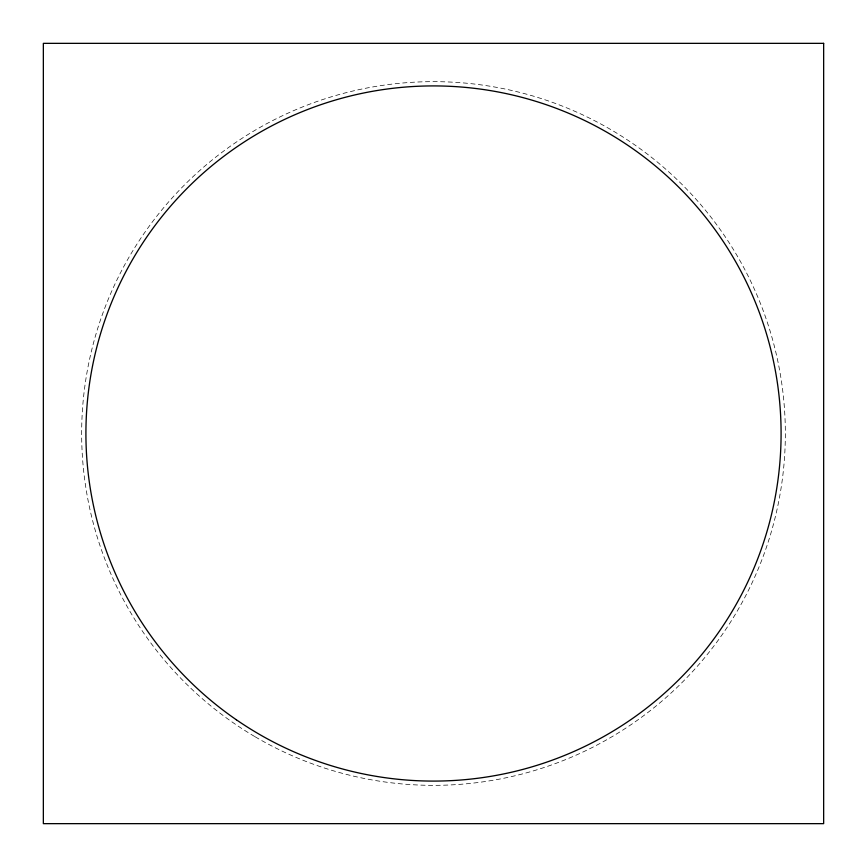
<?xml version="1.0" encoding="UTF-8"?>
<svg xmlns="http://www.w3.org/2000/svg" width="867" height="867" viewBox="0 0 867 867"><rect width="100%" height="100%" fill="white"/><g stroke="black" fill="none" stroke-linecap="round" stroke-linejoin="round"><path stroke-width="0.65" stroke-dasharray="4.33 3.25" d="M255.147 736.787A351.839 351.839 0 0 0 785.329 436.318A351.839 351.839 0 0 0 260.024 127.395A351.839 351.839 0 0 0 255.147 736.787"/><path stroke-width="1.3" d="M823.65 43.35L43.35 43.35L43.35 823.65L823.65 823.65L823.65 43.35M236.398 719.805A347.591 347.591 0 0 0 779.997 461.038A347.591 347.591 0 0 0 284.105 119.657A347.591 347.591 0 0 0 236.398 719.805"/></g></svg>
